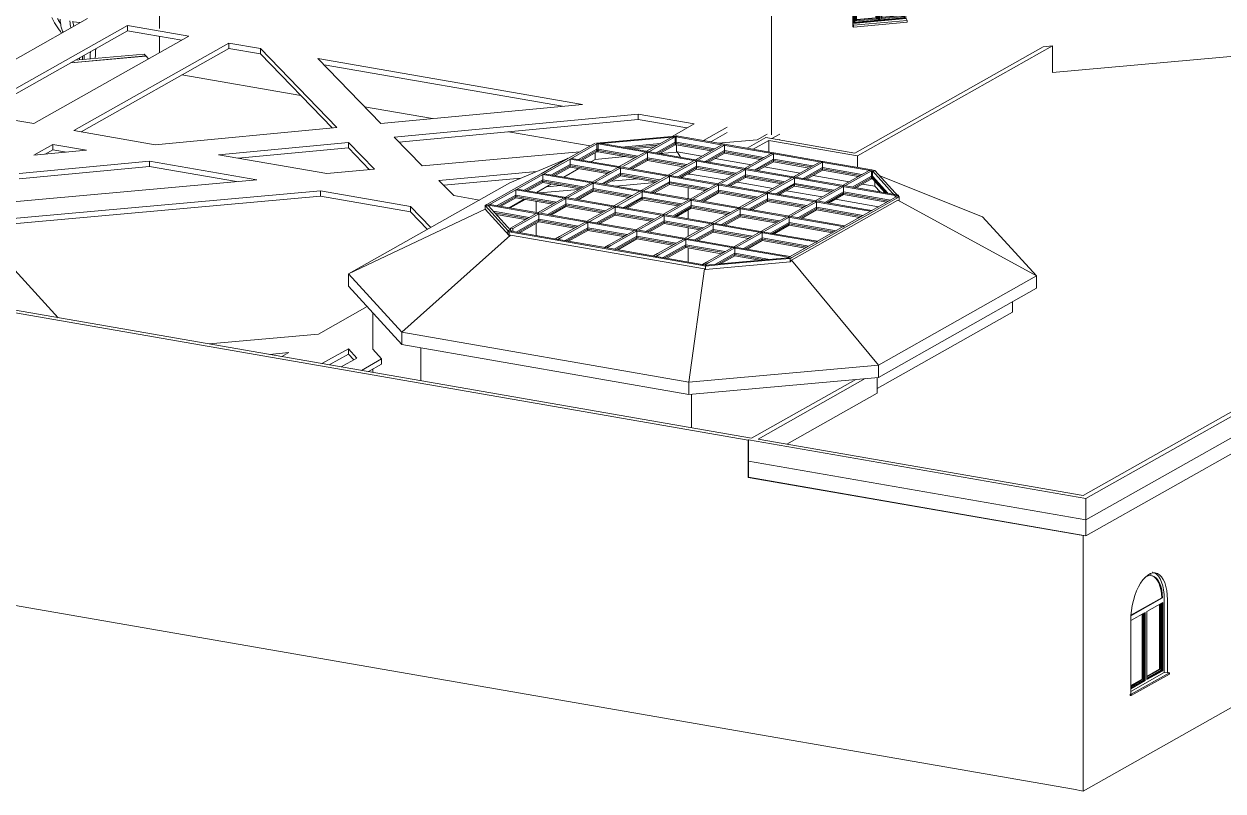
# Model space of a CAD drawing. Header units: millimetres. Extents: x -46414 to 39435, y -16675 to 32999.
# Drawn here: x -28141 to -6753, y -16675 to -2987 of the extents above; entities that cross this region are included whole.
import ezdxf

# ---------------------------------------------------------------- set-up
doc = ezdxf.new("R2010")
doc.units = ezdxf.units.MM
for name, color, linetype, lineweight in [('A-FLOR', 192, 'Continuous', 9), ('A-GENM', 13, 'Continuous', 9), ('A-GLAZ', 151, 'Continuous', 9), ('A-GLAZ-CURT', 52, 'Continuous', 9), ('A-GLAZ-CWMG', 51, 'Continuous', 9), ('A-ROOF', 132, 'Continuous', 9), ('A-WALL', 113, 'Continuous', 9), ('I-WALL', 2, 'Continuous', 9)]:
    doc.layers.add(name, color=color, linetype=linetype, lineweight=lineweight)

# ---------------------------------------------------------------- blocks, each defined once
blk = doc.blocks.new('System Panel - Glazed-153580-3D 2')
at = {"layer": 'A-GLAZ-CURT'}
for p, q in [((-16794, -5122), (-17474, -5183)), ((-17384, -5199), (-16844, -5150))]:
    blk.add_line(p, q, dxfattribs=at)
blk = doc.blocks.new('System Panel - Glazed-153581-3D 2')
at = {"layer": 'A-GLAZ-CURT'}
for p, q in [((-17921, -5223), (-18247, -5407)), ((-18215, -5413), (-17921, -5247)), ((-17901, -5221), (-17921, -5223)), ((-17921, -5223), (-17921, -5247)), ((-17921, -5247), (-17901, -5245)), ((-17189, -5345), (-17901, -5221)), ((-17901, -5245), (-17901, -5221)), ((-17901, -5245), (-17221, -5363))]:
    blk.add_line(p, q, dxfattribs=at)
blk = doc.blocks.new('System Panel - Glazed-153474-3D 2')
at = {"layer": 'A-GLAZ-CURT'}
for p, q in [((-18399, -5493), (-18732, -5681)), ((-18700, -5687), (-18399, -5517)), ((-17674, -5619), (-18399, -5493)), ((-18399, -5493), (-18399, -5517)), ((-18399, -5517), (-17706, -5637))]:
    blk.add_line(p, q, dxfattribs=at)
blk = doc.blocks.new('System Panel - Glazed-153582-3D 2')
at = {"layer": 'A-GLAZ-CURT'}
for p, q in [((-16527, -5098), (-16865, -5289)), ((-16833, -5294), (-16527, -5122)), ((-16507, -5096), (-16527, -5098)), ((-16527, -5098), (-16527, -5122)), ((-16527, -5122), (-16508, -5120)), ((-15817, -5216), (-16507, -5096)), ((-16507, -5120), (-16507, -5096)), ((-16507, -5120), (-15849, -5234))]:
    blk.add_line(p, q, dxfattribs=at)
blk = doc.blocks.new('System Panel - Glazed-153440-3D 2')
at = {"layer": 'A-GLAZ-CURT'}
for p, q in [((-17017, -5375), (-17350, -5563)), ((-17318, -5568), (-17017, -5398)), ((-16315, -5497), (-17017, -5375)), ((-17017, -5375), (-17017, -5398)), ((-17017, -5398), (-16347, -5515))]:
    blk.add_line(p, q, dxfattribs=at)
blk = doc.blocks.new('System Panel - Glazed-153583-3D 2')
at = {"layer": 'A-GLAZ-CURT'}
for p, q in [((-15646, -5246), (-15991, -5441)), ((-15959, -5446), (-15646, -5270)), ((-14943, -5368), (-15646, -5246)), ((-15646, -5246), (-15646, -5270)), ((-15646, -5270), (-14975, -5386))]:
    blk.add_line(p, q, dxfattribs=at)
blk = doc.blocks.new('System Panel - Glazed-153584-3D 2')
at = {"layer": 'A-GLAZ-CURT'}
for p, q in [((-19130, -6441), (-19768, -6330)), ((-19742, -6358), (-19162, -6459))]:
    blk.add_line(p, q, dxfattribs=at)
blk = doc.blocks.new('System Panel - Glazed-153606-3D 2')
at = {"layer": 'A-GLAZ-CURT'}
for p, q in [((-18958, -6471), (-19364, -6700)), ((-19332, -6706), (-18958, -6495)), ((-18255, -6593), (-18958, -6471)), ((-18958, -6495), (-18958, -6471)), ((-18958, -6495), (-18287, -6611))]:
    blk.add_line(p, q, dxfattribs=at)
blk = doc.blocks.new('System Panel - Glazed-153586-3D 2')
at = {"layer": 'A-GLAZ-CURT'}
for p, q in [((-18084, -6623), (-18490, -6852)), ((-17381, -6745), (-18084, -6623)), ((-18084, -6623), (-18084, -6647)), ((-18458, -6858), (-18084, -6647)), ((-18084, -6647), (-17413, -6763))]:
    blk.add_line(p, q, dxfattribs=at)
blk = doc.blocks.new('System Panel - Glazed-153628-3D 2')
at = {"layer": 'A-GLAZ-CURT'}
for p, q in [((-13022, -5702), (-13368, -5897)), ((-13335, -5902), (-13022, -5726)), ((-13006, -5705), (-13022, -5702)), ((-13022, -5702), (-13022, -5726)), ((-13022, -5726), (-13006, -5729)), ((-12729, -6008), (-13006, -5705)), ((-13006, -5729), (-13006, -5705)), ((-13006, -5729), (-12755, -6003))]:
    blk.add_line(p, q, dxfattribs=at)
blk = doc.blocks.new('System Panel - Glazed-153627-3D 2')
at = {"layer": 'A-GLAZ-CURT'}
for p, q in [((-13520, -5983), (-13853, -6171)), ((-12685, -6128), (-13520, -5983)), ((-13520, -5983), (-13520, -6007)), ((-13821, -6177), (-13520, -6007)), ((-13520, -6007), (-12717, -6146))]:
    blk.add_line(p, q, dxfattribs=at)
blk = doc.blocks.new('System Panel - Glazed-153626-3D 2')
at = {"layer": 'A-GLAZ-CURT'}
for p, q in [((-14005, -6257), (-14338, -6445)), ((-14306, -6451), (-14005, -6281)), ((-13170, -6402), (-14005, -6257)), ((-14005, -6257), (-14005, -6281)), ((-14005, -6281), (-13202, -6420))]:
    blk.add_line(p, q, dxfattribs=at)
blk = doc.blocks.new('System Panel - Glazed-153625-3D 2')
at = {"layer": 'A-GLAZ-CURT'}
for p, q in [((-15460, -7079), (-15805, -7273)), ((-15755, -7269), (-15460, -7103)), ((-14840, -7187), (-15460, -7079)), ((-15460, -7079), (-15460, -7103)), ((-15460, -7103), (-14930, -7195))]:
    blk.add_line(p, q, dxfattribs=at)
blk = doc.blocks.new('Rectangular Mullion - 50 x 150mm-153574-3D 2')
at = {"layer": 'A-GLAZ-CWMG'}
for p, q in [((-17037, -5259), (-16595, -5010)), ((-16993, -5267), (-16527, -5003)), ((-16527, -5003), (-16595, -5010)), ((-16527, -5098), (-16527, -5003)), ((-16527, -5146), (-16527, -5098)), ((-16993, -5267), (-17037, -5259)), ((-16527, -5146), (-16800, -5300))]:
    blk.add_line(p, q, dxfattribs=at)
blk = doc.blocks.new('Rectangular Mullion - 50 x 150mm-153491-3D 2')
at = {"layer": 'A-GLAZ-CWMG'}
for p, q in [((-13152, -6311), (-13042, -6330)), ((-13128, -6297), (-13018, -6316)), ((-13018, -6316), (-13042, -6330))]:
    blk.add_line(p, q, dxfattribs=at)
blk = doc.blocks.new('Rectangular Mullion - 50 x 150mm-153575-3D 2')
at = {"layer": 'A-GLAZ-CWMG'}
for p, q in [((-12667, -6037), (-12567, -6054)), ((-12643, -6023), (-12543, -6040)), ((-12543, -6040), (-12567, -6054)), ((-12543, -6060), (-12543, -6040))]:
    blk.add_line(p, q, dxfattribs=at)
blk = doc.blocks.new('Rectangular Mullion - 50 x 150mm-153593-3D 2')
at = {"layer": 'A-GLAZ-CWMG'}
for p, q in [((-19886, -6206), (-19917, -6224)), ((-19873, -6231), (-19917, -6224)), ((-19917, -6224), (-19917, -6292)), ((-19842, -6214), (-19873, -6231))]:
    blk.add_line(p, q, dxfattribs=at)
blk = doc.blocks.new('Rectangular Mullion - 50 x 150mm-153510-3D 2')
at = {"layer": 'A-GLAZ-CWMG'}
for p, q in [((-19508, -6671), (-19460, -6667)), ((-19508, -6733), (-19508, -6671)), ((-19508, -6671), (-19484, -6697)), ((-19436, -6693), (-19484, -6697)), ((-19484, -6697), (-19484, -6760)), ((-19460, -6667), (-19436, -6693))]:
    blk.add_line(p, q, dxfattribs=at)
blk = doc.blocks.new('Rectangular Mullion - 50 x 150mm-153479-3D 2')
at = {"layer": 'A-GLAZ-CWMG'}
for p, q in [((-15482, -6981), (-14608, -7133)), ((-15458, -6967), (-14584, -7119)), ((-15022, -7203), (-15460, -7127))]:
    blk.add_line(p, q, dxfattribs=at)
blk = doc.blocks.new('Rectangular Mullion - 50 x 150mm-153428-3D 2')
at = {"layer": 'A-GLAZ-CWMG'}
for p, q in [((-16357, -6829), (-15482, -6981)), ((-16332, -6815), (-15458, -6967)), ((-15697, -7086), (-16335, -6975))]:
    blk.add_line(p, q, dxfattribs=at)
blk = doc.blocks.new('Rectangular Mullion - 50 x 150mm-153494-3D 2')
at = {"layer": 'A-GLAZ-CWMG'}
for p, q in [((-19369, -5946), (-19345, -5933)), ((-19369, -6041), (-19369, -5946)), ((-19369, -5946), (-18495, -6098)), ((-19345, -5933), (-18471, -6085)), ((-19369, -6089), (-19369, -6041)), ((-18709, -6204), (-19369, -6089))]:
    blk.add_line(p, q, dxfattribs=at)
blk = doc.blocks.new('Rectangular Mullion - 50 x 150mm-V1-3D 2')
at = {"layer": 'A-GLAZ-CWMG'}
for p, q in [((-16650, -5702), (-15776, -5855)), ((-16626, -5689), (-15751, -5841)), ((-15990, -5960), (-16627, -5849))]:
    blk.add_line(p, q, dxfattribs=at)
blk = doc.blocks.new('Rectangular Mullion - 50 x 150mm-V2-3D 2')
at = {"layer": 'A-GLAZ-CWMG'}
for p, q in [((-14512, -6433), (-13637, -6585)), ((-13720, -6713), (-14490, -6579)), ((-14488, -6419), (-13613, -6571))]:
    blk.add_line(p, q, dxfattribs=at)
blk = doc.blocks.new('Rectangular Mullion - 50 x 150mm-V3-3D 2')
at = {"layer": 'A-GLAZ-CWMG'}
for p, q in [((-19854, -6220), (-19830, -6207)), ((-19854, -6235), (-19854, -6220)), ((-19854, -6220), (-18980, -6373)), ((-19830, -6207), (-18956, -6359)), ((-19195, -6478), (-19716, -6387))]:
    blk.add_line(p, q, dxfattribs=at)
blk = doc.blocks.new('Rectangular Mullion - 50 x 150mm-153452-3D 2')
at = {"layer": 'A-GLAZ-CWMG'}
for p, q in [((-18664, -6840), (-17789, -6992)), ((-18640, -6826), (-17765, -6978))]:
    blk.add_line(p, q, dxfattribs=at)
blk = doc.blocks.new('Rectangular Mullion - 50 x 150mm-153594-3D 2')
at = {"layer": 'A-GLAZ-CWMG'}
for p, q in [((-19917, -6224), (-19563, -6612)), ((-19917, -6224), (-19917, -6292)), ((-19863, -6226), (-19514, -6607))]:
    blk.add_line(p, q, dxfattribs=at)
blk = doc.blocks.new('Rectangular Mullion - 50 x 150mm-153595-3D 2')
at = {"layer": 'A-GLAZ-CWMG'}
for p, q in [((-17955, -5115), (-18430, -5384)), ((-17921, -5128), (-18387, -5392)), ((-17921, -5223), (-17921, -5128)), ((-17921, -5271), (-18182, -5418)), ((-17921, -5271), (-17921, -5223))]:
    blk.add_line(p, q, dxfattribs=at)
blk = doc.blocks.new('Rectangular Mullion - 50 x 150mm-153512-3D 2')
at = {"layer": 'A-GLAZ-CWMG'}
for p, q in [((-19563, -6612), (-19508, -6671)), ((-19514, -6607), (-19460, -6667))]:
    blk.add_line(p, q, dxfattribs=at)
blk = doc.blocks.new('Rectangular Mullion - 50 x 150mm-153514-3D 2')
at = {"layer": 'A-GLAZ-CWMG'}
for p, q in [((-16041, -7296), (-15984, -7306)), ((-16016, -7282), (-15960, -7292)), ((-15960, -7292), (-15984, -7306)), ((-15984, -7306), (-15984, -7367))]:
    blk.add_line(p, q, dxfattribs=at)
blk = doc.blocks.new('Rectangular Mullion - 50 x 150mm-153597-3D 2')
at = {"layer": 'A-GLAZ-CWMG'}
for p, q in [((-13030, -6323), (-12585, -6071)), ((-12986, -6331), (-12531, -6073)), ((-12531, -6136), (-12531, -6073))]:
    blk.add_line(p, q, dxfattribs=at)
blk = doc.blocks.new('Rectangular Mullion - 50 x 150mm-153598-3D 2')
at = {"layer": 'A-GLAZ-CWMG'}
for p, q in [((-14726, -7177), (-14507, -7157)), ((-14712, -7192), (-14473, -7170)), ((-14473, -7232), (-14473, -7170))]:
    blk.add_line(p, q, dxfattribs=at)
blk = doc.blocks.new('Rectangular Mullion - 50 x 150mm-153599-3D 2')
at = {"layer": 'A-GLAZ-CWMG'}
for p, q in [((-13006, -5610), (-13006, -5705)), ((-12648, -6003), (-13006, -5610)), ((-13006, -5705), (-13006, -5753)), ((-12781, -5999), (-13006, -5753)), ((-12600, -5998), (-12964, -5600))]:
    blk.add_line(p, q, dxfattribs=at)
blk = doc.blocks.new('Rectangular Mullion - 50 x 150mm-153517-3D 2')
at = {"layer": 'A-GLAZ-CWMG'}
for p, q in [((-16507, -5002), (-16507, -5096)), ((-15668, -5148), (-16507, -5002)), ((-16507, -5096), (-16507, -5144)), ((-15643, -5134), (-16501, -4985)), ((-15882, -5253), (-16507, -5144))]:
    blk.add_line(p, q, dxfattribs=at)
blk = doc.blocks.new('Rectangular Mullion - 50 x 150mm-153431-3D 2')
at = {"layer": 'A-GLAZ-CWMG'}
for p, q in [((-14899, -5989), (-14438, -5729)), ((-14855, -5997), (-14394, -5736)), ((-14438, -5729), (-14394, -5736)), ((-14394, -5736), (-14394, -5831)), ((-14394, -5879), (-14662, -6030)), ((-14394, -5831), (-14394, -5879)), ((-14855, -5997), (-14899, -5989))]:
    blk.add_line(p, q, dxfattribs=at)
blk = doc.blocks.new('Rectangular Mullion - 50 x 150mm-153536-3D 2')
at = {"layer": 'A-GLAZ-CWMG'}
for p, q in [((-16913, -7126), (-16839, -7085)), ((-16869, -7134), (-16913, -7126)), ((-16869, -7134), (-16796, -7093))]:
    blk.add_line(p, q, dxfattribs=at)
blk = doc.blocks.new('Rectangular Mullion - 50 x 150mm-153576-3D 2')
at = {"layer": 'A-GLAZ-CWMG'}
for p, q in [((-16839, -7085), (-16379, -6825)), ((-16796, -7093), (-16335, -6832)), ((-16379, -6825), (-16335, -6832)), ((-16335, -6832), (-16335, -6927)), ((-16335, -6975), (-16676, -7168)), ((-16335, -6927), (-16335, -6975))]:
    blk.add_line(p, q, dxfattribs=at)
blk = doc.blocks.new('Rectangular Mullion - 50 x 150mm-153577-3D 2')
at = {"layer": 'A-GLAZ-CWMG'}
for p, q in [((-14414, -5715), (-13941, -5448)), ((-14370, -5723), (-13897, -5455)), ((-13941, -5448), (-13897, -5455)), ((-13897, -5455), (-13897, -5550)), ((-13897, -5550), (-13897, -5598)), ((-14370, -5723), (-14414, -5715)), ((-13897, -5598), (-14177, -5756))]:
    blk.add_line(p, q, dxfattribs=at)
blk = doc.blocks.new('Rectangular Mullion - 50 x 150mm-V4-3D 2')
at = {"layer": 'A-GLAZ-CWMG'}
for p, q in [((-15965, -7237), (-15504, -6977)), ((-15921, -7245), (-15460, -6984)), ((-15504, -6977), (-15460, -6984)), ((-15460, -6984), (-15460, -7079)), ((-15460, -7127), (-15704, -7264)), ((-15460, -7079), (-15460, -7127))]:
    blk.add_line(p, q, dxfattribs=at)
blk = doc.blocks.new('Rectangular Mullion - 50 x 150mm-153518-3D 2')
at = {"layer": 'A-GLAZ-CWMG'}
for p, q in [((-12988, -5613), (-13044, -5604)), ((-13006, -5753), (-13022, -5750)), ((-12964, -5600), (-13020, -5590)), ((-12964, -5600), (-12988, -5613))]:
    blk.add_line(p, q, dxfattribs=at)
blk = doc.blocks.new('Rectangular Mullion - 50 x 150mm-153463-3D 2')
at = {"layer": 'A-GLAZ-CWMG'}
for p, q in [((-18916, -5658), (-19401, -5932)), ((-18872, -5666), (-19357, -5940)), ((-18884, -5815), (-19152, -5966))]:
    blk.add_line(p, q, dxfattribs=at)
blk = doc.blocks.new('Rectangular Mullion - 50 x 150mm-V5-3D 2')
at = {"layer": 'A-GLAZ-CWMG'}
for p, q in [((-13044, -5604), (-13919, -5452)), ((-13020, -5590), (-13894, -5438)), ((-13259, -5709), (-13897, -5598))]:
    blk.add_line(p, q, dxfattribs=at)
blk = doc.blocks.new('Rectangular Mullion - 50 x 150mm-153600-3D 2')
at = {"layer": 'A-GLAZ-CWMG'}
for p, q in [((-12603, -6051), (-12648, -6003)), ((-12555, -6047), (-12600, -5998))]:
    blk.add_line(p, q, dxfattribs=at)
blk = doc.blocks.new('Rectangular Mullion - 50 x 150mm-153578-3D 2')
at = {"layer": 'A-GLAZ-CWMG'}
for p, q in [((-17833, -5121), (-17901, -5127)), ((-17901, -5127), (-17039, -5276)), ((-17901, -5127), (-17901, -5221)), ((-17833, -5121), (-17015, -5263)), ((-17901, -5221), (-17901, -5269)), ((-17254, -5382), (-17901, -5269))]:
    blk.add_line(p, q, dxfattribs=at)
blk = doc.blocks.new('Rectangular Mullion - 50 x 150mm-153601-3D 2')
at = {"layer": 'A-GLAZ-CWMG'}
for p, q in [((-16527, -4987), (-17928, -5113)), ((-16513, -5002), (-17915, -5128)), ((-17901, -5269), (-17915, -5270)), ((-16895, -5179), (-17292, -5215)), ((-16513, -5145), (-16527, -5146))]:
    blk.add_line(p, q, dxfattribs=at)
blk = doc.blocks.new('Rectangular Mullion - 50 x 150mm-153602-3D 2')
at = {"layer": 'A-GLAZ-CWMG'}
for p, q in [((-16501, -4985), (-16527, -4987)), ((-16513, -5002), (-16527, -4987)), ((-16487, -5000), (-16513, -5002)), ((-16513, -5097), (-16513, -5002)), ((-16513, -5145), (-16513, -5097)), ((-16501, -4985), (-16487, -5000)), ((-16507, -5144), (-16513, -5145))]:
    blk.add_line(p, q, dxfattribs=at)
blk = doc.blocks.new('Rectangular Mullion - 50 x 150mm-153603-3D 2')
at = {"layer": 'A-GLAZ-CWMG'}
for p, q in [((-12603, -6051), (-12555, -6047)), ((-12603, -6082), (-12603, -6051)), ((-12579, -6078), (-12603, -6051)), ((-12531, -6073), (-12579, -6078)), ((-12531, -6073), (-12555, -6047)), ((-12531, -6136), (-12531, -6073))]:
    blk.add_line(p, q, dxfattribs=at)
blk = doc.blocks.new('Rectangular Mullion - 50 x 150mm-153523-3D 2')
at = {"layer": 'A-GLAZ-CWMG'}
for p, q in [((-15978, -7289), (-15725, -7266)), ((-15984, -7306), (-15711, -7281)), ((-15984, -7306), (-15984, -7367))]:
    blk.add_line(p, q, dxfattribs=at)
blk = doc.blocks.new('Rectangular Mullion - 50 x 150mm-153524-3D 2')
at = {"layer": 'A-GLAZ-CWMG'}
for p, q in [((-19484, -6697), (-18664, -6840)), ((-19484, -6697), (-19484, -6760)), ((-19442, -6687), (-18640, -6826))]:
    blk.add_line(p, q, dxfattribs=at)
blk = doc.blocks.new('Rectangular Mullion - 50 x 150mm-153525-3D 2')
at = {"layer": 'A-GLAZ-CWMG'}
for p, q in [((-15725, -7266), (-14726, -7177)), ((-15711, -7281), (-14712, -7192))]:
    blk.add_line(p, q, dxfattribs=at)
blk = doc.blocks.new('Rectangular Mullion - 50 x 150mm-153604-3D 2')
at = {"layer": 'A-GLAZ-CWMG'}
for p, q in [((-14517, -7163), (-14486, -7145)), ((-14473, -7170), (-14517, -7163)), ((-14473, -7170), (-14442, -7153)), ((-14473, -7232), (-14473, -7170))]:
    blk.add_line(p, q, dxfattribs=at)
blk = doc.blocks.new('Rectangular Mullion - 50 x 150mm-V6-3D 2')
at = {"layer": 'A-GLAZ-CWMG'}
for p, q in [((-14486, -7145), (-14000, -6871)), ((-14442, -7153), (-13957, -6879))]:
    blk.add_line(p, q, dxfattribs=at)
blk = doc.blocks.new('Rectangular Mullion - 50 x 150mm-153605-3D 2')
at = {"layer": 'A-GLAZ-CWMG'}
for p, q in [((-19463, -6629), (-19002, -6369)), ((-19419, -6637), (-18958, -6376)), ((-19002, -6369), (-18958, -6376)), ((-18958, -6376), (-18958, -6471)), ((-19419, -6637), (-19463, -6629)), ((-19463, -6629), (-19463, -6664)), ((-18958, -6519), (-19299, -6712)), ((-18958, -6471), (-18958, -6519)), ((-19419, -6691), (-19419, -6637))]:
    blk.add_line(p, q, dxfattribs=at)
blk = doc.blocks.new('Arched _2_ - Arched _2_-V12-3D 2')
at = {"layer": 'A-GLAZ'}
for p, q in [((-8056, -12805), (-8065, -12804)), ((-8035, -12809), (-8056, -12805)), ((-8012, -12772), (-8015, -12772)), ((-7830, -13228), (-8396, -13548)), ((-8395, -13536), (-7846, -13226)), ((-7846, -13226), (-7830, -13228)), ((-7800, -14558), (-7800, -13252)), ((-8112, -13469), (-7829, -13310)), ((-8112, -14686), (-8112, -13469)), ((-7883, -13340), (-7883, -14498)), ((-7867, -13331), (-7867, -14501)), ((-7850, -14510), (-7850, -13321)), ((-7845, -14524), (-7845, -13318)), ((-7829, -13310), (-7829, -14527)), ((-8399, -13632), (-8144, -13487)), ((-8198, -13518), (-8198, -14676)), ((-8183, -13509), (-8183, -14679)), ((-8165, -14688), (-8165, -13499)), ((-8159, -14702), (-8159, -13496)), ((-8144, -13487), (-8144, -14705)), ((-7883, -14498), (-8112, -14628)), ((-7867, -14501), (-8112, -14639)), ((-8112, -14658), (-7850, -14510)), ((-8112, -14675), (-7845, -14524)), ((-7829, -14527), (-8112, -14686)), ((-7867, -14501), (-7883, -14498)), ((-7850, -14510), (-7867, -14501)), ((-7845, -14524), (-7829, -14527)), ((-7800, -14558), (-8399, -14896)), ((-8198, -14676), (-8399, -14790)), ((-8183, -14679), (-8399, -14801)), ((-8399, -14820), (-8165, -14688)), ((-8399, -14837), (-8159, -14702)), ((-8144, -14705), (-8399, -14849)), ((-8389, -14948), (-7710, -14565)), ((-7710, -14588), (-8389, -14972)), ((-8183, -14679), (-8198, -14676)), ((-8165, -14688), (-8183, -14679)), ((-8144, -14705), (-8159, -14702)), ((-7744, -14568), (-7800, -14558)), ((-7732, -14561), (-7744, -14568)), ((-7710, -14565), (-7732, -14561)), ((-7710, -14565), (-7710, -14588)), ((-8399, -14938), (-8411, -14945)), ((-8411, -14945), (-8389, -14948)), ((-8411, -14945), (-8411, -14968)), ((-8389, -14972), (-8411, -14968)), ((-8389, -14972), (-8389, -14948))]:
    blk.add_line(p, q, dxfattribs=at)
for points in [[(-8147, -12866, 0), (-8128, -12853, 0), (-8087, -12836, 0), (-8047, -12829, 0), (-8009, -12834, 0), (-7973, -12851, 0), (-7939, -12878, 0), (-7910, -12915, 0), (-7884, -12962, 0), (-7863, -13018, 0), (-7847, -13082, 0), (-7836, -13153, 0), (-7830, -13228, 0)], [(-7846, -13226, 0), (-7851, -13150, 0), (-7862, -13079, 0), (-7879, -13016, 0), (-7900, -12960, 0), (-7925, -12912, 0), (-7955, -12875, 0), (-7988, -12848, 0), (-8022, -12832, 0)], [(-7800, -13252, 0), (-7803, -13167, 0), (-7812, -13086, 0), (-7827, -13012, 0), (-7848, -12946, 0), (-7874, -12889, 0), (-7904, -12843, 0), (-7939, -12807, 0), (-7977, -12783, 0)]]:
    blk.add_polyline3d(points, dxfattribs=at)
blk = doc.blocks.new('Family1 - Family1-218933-3D 2')
at = {"layer": 'A-GENM'}
for p, q in [((-27007, -2888), (-29773, -4451)), ((-29059, -4575), (-26293, -3012)), ((-26293, -3107), (-28931, -4597)), ((-25198, -3203), (-27964, -4765)), ((-26293, -3012), (-25948, -3073)), ((-26293, -3012), (-26293, -3107)), ((-25948, -3167), (-26293, -3107)), ((-25948, -3073), (-25198, -3203)), ((-25326, -3276), (-25948, -3167)), ((-27250, -4889), (-24484, -3327)), ((-24484, -3422), (-27122, -4912)), ((-24484, -3327), (-23924, -3424)), ((-24484, -3327), (-24484, -3422)), ((-23924, -3519), (-24484, -3422)), ((-23924, -3424), (-22558, -4835)), ((-23924, -3519), (-23924, -3424)), ((-22642, -4843), (-23924, -3519)), ((-22898, -3603), (-18181, -4423)), ((-21776, -4762), (-22898, -3603)), ((-18535, -4456), (-22787, -3717)), ((-18181, -4423), (-21776, -4762)), ((-27964, -4765), (-29059, -4575)), ((-21539, -5007), (-17184, -4596)), ((-17184, -4691), (-21454, -5094)), ((-17184, -4596), (-16187, -4770)), ((-17184, -4691), (-17184, -4596)), ((-16315, -4842), (-17184, -4691)), ((-25802, -5141), (-27250, -4889)), ((-22558, -4835), (-25802, -5141)), ((-16187, -4770), (-16580, -4992)), ((-16020, -5068), (-15596, -4829)), ((-24673, -5319), (-22355, -5101)), ((-22355, -5101), (-21891, -5580)), ((-22355, -5196), (-22355, -5101)), ((-21041, -5521), (-21539, -5007)), ((-15596, -4924), (-15891, -5091)), ((-15063, -5052), (-15756, -5114)), ((-14886, -4952), (-15063, -5052)), ((-14800, -5033), (-14658, -4953)), ((-14658, -5048), (-14672, -5055)), ((-27967, -5328), (-27626, -5135)), ((-27027, -5240), (-27967, -5328)), ((-27626, -5230), (-27765, -5309)), ((-27626, -5135), (-27027, -5240)), ((-27626, -5230), (-27626, -5135)), ((-27381, -5273), (-27626, -5230)), ((-22736, -5656), (-24673, -5319)), ((-22355, -5196), (-24318, -5381)), ((-21976, -5587), (-22355, -5196)), ((-18225, -5268), (-21041, -5521)), ((-28228, -5654), (-25903, -5435)), ((-25903, -5530), (-28228, -5749)), ((-25903, -5435), (-23988, -5768)), ((-25903, -5435), (-25903, -5530)), ((-24348, -5800), (-25903, -5530)), ((-23988, -5768), (-29337, -6248)), ((-21891, -5580), (-22736, -5656)), ((-20739, -5777), (-18994, -5620)), ((-19281, -5741), (-20654, -5864)), ((-29084, -6525), (-22849, -5966)), ((-22849, -5966), (-21248, -6244)), ((-22849, -6061), (-22849, -5966)), ((-20475, -6049), (-20739, -5777)), ((-22849, -6061), (-29004, -6613)), ((-21248, -6339), (-22849, -6061)), ((-20017, -6128), (-20475, -6049)), ((-21248, -6244), (-20885, -6619)), ((-21248, -6339), (-21248, -6244)), ((-20945, -6652), (-21248, -6339)), ((-27528, -8229), (-29084, -6525)), ((-22019, -8030), (-22889, -8522)), ((-22889, -8522), (-24838, -8696)), ((-23763, -8883), (-23414, -8852)), ((-23414, -8852), (-23539, -8922)), ((-22825, -9046), (-22355, -8781)), ((-22355, -8876), (-22696, -9069)), ((-22202, -8949), (-22480, -9106)), ((-22355, -8781), (-22202, -8949)), ((-22355, -8781), (-22355, -8876)), ((-22259, -8982), (-22355, -8876)), ((-22123, -9168), (-21763, -8965)), ((-21763, -8965), (-21921, -8792)), ((-21763, -9060), (-21763, -8965)), ((-21763, -9060), (-21994, -9191))]:
    blk.add_line(p, q, dxfattribs=at)
blk = doc.blocks.new('Family8 - COLUMN-V30-3D 2')
at = {"layer": 'A-GENM'}
for p, q in [((-26769, -2638), (-26783, -2644)), ((-26678, -2645), (-26701, -2658)), ((-26637, -2669), (-26562, -2627)), ((-26597, -2628), (-26562, -2627)), ((-26562, -2627), (-26559, -2652)), ((-27248, -3024), (-27254, -3023)), ((-27069, -3620), (-27068, -3545)), ((-27049, -3533), (-27049, -3536))]:
    blk.add_line(p, q, dxfattribs=at)
for points in [[(-27644, -2873, 0), (-27633, -2898, 0), (-27621, -2921, 0), (-27609, -2943, 0), (-27597, -2964, 0), (-27584, -2983, 0), (-27571, -3002, 0), (-27559, -3021, 0), (-27547, -3038, 0), (-27535, -3055, 0), (-27524, -3072, 0), (-27512, -3089, 0), (-27502, -3106, 0), (-27491, -3123, 0), (-27480, -3142, 0), (-27474, -3152, 0)], [(-27488, -2977, 0), (-27499, -2962, 0), (-27511, -2944, 0), (-27522, -2926, 0), (-27533, -2908, 0), (-27544, -2890, 0)], [(-27442, -3134, 0), (-27444, -3130, 0), (-27451, -3115, 0), (-27458, -3099, 0), (-27464, -3082, 0), (-27470, -3063, 0), (-27476, -3042, 0), (-27481, -3019, 0), (-27486, -2994, 0), (-27490, -2966, 0), (-27493, -2936, 0), (-27495, -2904, 0), (-27495, -2899, 0)], [(-27321, -2929, 0), (-27320, -2935, 0), (-27318, -2967, 0), (-27315, -2996, 0), (-27311, -3024, 0), (-27307, -3049, 0), (-27305, -3057, 0)], [(-27252, -3027, 0), (-27256, -3014, 0), (-27260, -2996, 0), (-27264, -2976, 0), (-27267, -2953, 0), (-27269, -2938, 0)], [(-27144, -2960, 0), (-27205, -2957, 0), (-27267, -2950, 0)], [(-27148, -3589, 0), (-27148, -3612, 0), (-27147, -3626, 0)], [(-27098, -3621, 0), (-27099, -3579, 0), (-27099, -3562, 0)], [(-26964, -3610, 0), (-26963, -3594, 0), (-26960, -3531, 0), (-26954, -3481, 0)], [(-26858, -3426, 0), (-26863, -3476, 0), (-26867, -3539, 0), (-26868, -3601, 0)]]:
    blk.add_polyline3d(points, dxfattribs=at)
blk = doc.blocks.new('Arched _2_ - Arched _2_ 2-V46-3D 2')
at = {"layer": 'A-GLAZ'}
for p, q in [((-13117, -1496), (-12932, -1795)), ((-12899, -1792), (-13092, -1480)), ((-12895, -1779), (-12706, -1439)), ((-12692, -1444), (-12884, -1791)), ((-12851, -1788), (-12667, -1456)), ((-12521, -1497), (-12545, -1471)), ((-12943, -1783), (-13119, -1498)), ((-12563, -1510), (-12569, -1503)), ((-12552, -1522), (-12563, -1510)), ((-12895, -1848), (-13342, -1889)), ((-13341, -1890), (-13342, -1889)), ((-13342, -1889), (-13342, -2964)), ((-13341, -1890), (-12894, -1850)), ((-13341, -2965), (-13341, -1890)), ((-13329, -1901), (-13341, -1890)), ((-13332, -1848), (-12450, -1769)), ((-12449, -1770), (-13332, -1850)), ((-12902, -1863), (-13329, -1901)), ((-13329, -2956), (-13329, -1901)), ((-12932, -1795), (-13315, -1829)), ((-13312, -1817), (-12943, -1783)), ((-12923, -1886), (-13308, -1920)), ((-13293, -1933), (-13308, -1920)), ((-13308, -1920), (-13308, -2933)), ((-12942, -1902), (-13293, -1933)), ((-12947, -1902), (-12947, -2877)), ((-12932, -1795), (-12943, -1783)), ((-12923, -1886), (-12942, -1902)), ((-12942, -2882), (-12942, -1902)), ((-12923, -2899), (-12923, -1886)), ((-12906, -1780), (-12895, -1779)), ((-12894, -1850), (-12902, -1863)), ((-12902, -1863), (-12902, -2918)), ((-12884, -1791), (-12899, -1792)), ((-12884, -1791), (-12895, -1779)), ((-12895, -1848), (-12894, -1850)), ((-12894, -1850), (-12894, -2925)), ((-12438, -1808), (-12886, -1848)), ((-12884, -1849), (-12886, -1848)), ((-12886, -1848), (-12886, -2923)), ((-12884, -1849), (-12437, -1809)), ((-12884, -2924), (-12884, -1849)), ((-12872, -1860), (-12884, -1849)), ((-12446, -1822), (-12872, -1860)), ((-12872, -2915), (-12872, -1860)), ((-12469, -1754), (-12851, -1788)), ((-12467, -1845), (-12851, -1879)), ((-12836, -1893), (-12851, -1879)), ((-12851, -1879), (-12851, -2892)), ((-12844, -1774), (-12480, -1742)), ((-12485, -1861), (-12836, -1893)), ((-12836, -1893), (-12836, -2873)), ((-12490, -1861), (-12490, -2836)), ((-12467, -1845), (-12485, -1861)), ((-12485, -2841), (-12485, -1861)), ((-12480, -1742), (-12469, -1754)), ((-12467, -2858), (-12467, -1845)), ((-12450, -1769), (-12449, -1770)), ((-12437, -1809), (-12446, -1822)), ((-12446, -1822), (-12446, -2877)), ((-12438, -1808), (-12437, -1809)), ((-12437, -1809), (-12437, -2884)), ((-12410, -1791), (-12410, -2882)), ((-13293, -1933), (-13293, -2914)), ((-12406, -2887), (-13357, -2972)), ((-12406, -2891), (-13357, -2976)), ((-13357, -2967), (-13341, -2965)), ((-13347, -3011), (-13357, -2993)), ((-12386, -2924), (-13347, -3011)), ((-12386, -2957), (-13347, -3043)), ((-13341, -2965), (-13342, -2964)), ((-12894, -2925), (-13341, -2965)), ((-13329, -2956), (-13341, -2965)), ((-12902, -2918), (-13329, -2956)), ((-13308, -2933), (-12923, -2899)), ((-13293, -2914), (-13308, -2933)), ((-12947, -2877), (-13293, -2908)), ((-13293, -2914), (-12942, -2882)), ((-12947, -2877), (-12942, -2882)), ((-12942, -2882), (-12923, -2899)), ((-12902, -2918), (-12894, -2925)), ((-12894, -2925), (-12884, -2924)), ((-12884, -2924), (-12886, -2923)), ((-12437, -2884), (-12884, -2924)), ((-12872, -2915), (-12884, -2924)), ((-12446, -2877), (-12872, -2915)), ((-12851, -2892), (-12467, -2858)), ((-12836, -2873), (-12851, -2892)), ((-12490, -2836), (-12836, -2867)), ((-12836, -2873), (-12485, -2841)), ((-12490, -2836), (-12485, -2841)), ((-12485, -2841), (-12467, -2858)), ((-12446, -2877), (-12437, -2884)), ((-12437, -2884), (-12410, -2882)), ((-12410, -2882), (-12406, -2887)), ((-12406, -2887), (-12406, -2891)), ((-12406, -2891), (-12386, -2924)), ((-12386, -2924), (-12386, -2957)), ((-13357, -3032), (-13347, -3043)), ((-13347, -3043), (-13347, -3011))]:
    blk.add_line(p, q, dxfattribs=at)
for points in [[(-13332, -1850, 0), (-13322, -1780, 0), (-13302, -1711, 0), (-13271, -1646, 0), (-13231, -1585, 0), (-13181, -1531, 0), (-13125, -1484, 0), (-13062, -1447, 0), (-12995, -1419, 0), (-12926, -1402, 0), (-12855, -1395, 0), (-12785, -1400, 0), (-12718, -1416, 0), (-12656, -1442, 0), (-12599, -1479, 0), (-12550, -1524, 0), (-12509, -1578, 0), (-12479, -1637, 0), (-12458, -1702, 0), (-12449, -1770, 0)], [(-13117, -1496, 0), (-13162, -1532, 0), (-13202, -1574, 0), (-13237, -1619, 0), (-13267, -1668, 0), (-13290, -1720, 0), (-13306, -1774, 0), (-13315, -1829, 0)], [(-12692, -1444, 0), (-12746, -1425, 0), (-12803, -1414, 0), (-12862, -1411, 0), (-12921, -1416, 0), (-12980, -1430, 0), (-13037, -1451, 0), (-13092, -1480, 0)], [(-12469, -1754, 0), (-12480, -1691, 0), (-12501, -1633, 0), (-12531, -1579, 0), (-12569, -1530, 0), (-12615, -1489, 0), (-12667, -1456, 0)], [(-12450, -1769, 0), (-12460, -1701, 0), (-12480, -1636, 0), (-12511, -1576, 0), (-12551, -1523, 0)], [(-12480, -1742, 0), (-12491, -1680, 0), (-12512, -1621, 0), (-12541, -1567, 0)], [(-12410, -1791, 0), (-12416, -1717, 0), (-12433, -1646, 0), (-12462, -1580, 0), (-12501, -1521, 0)]]:
    blk.add_polyline3d(points, dxfattribs=at)

msp = doc.modelspace()

# ---------------------------------------------------------------- linework, layer by layer
at = {"layer": 'A-FLOR'}
for p, q in [((-9199, -11836), (8112, -2058)), ((8112, -2343), (-9199, -12120)), ((-2944, -3237), (-9795, -3851)), ((-25968, -3558), (-27303, -3678)), ((-25920, -3611), (-25968, -3558)), ((-23201, -4266), (-25325, -3897)), ((-20851, -4675), (-22064, -4464)), ((-18040, -5163), (-19501, -4910)), ((-10508, -8131), (-12920, -9493)), ((-15215, -10790), (-9199, -11836)), ((-15215, -10790), (-15215, -11074)), ((-9199, -12120), (-15215, -11074)), ((-9199, -11836), (-9199, -12120))]:
    msp.add_line(p, q, dxfattribs=at)
at = {"layer": 'A-ROOF'}
for p, q in [((-17955, -5403), (-17955, -5290)), ((-16501, -5273), (-16799, -5299)), ((-16501, -5273), (-16501, -5145)), ((-16487, -5269), (-16501, -5273)), ((-16047, -5345), (-16487, -5269)), ((-16431, -5364), (-16487, -5269)), ((-18428, -5382), (-19474, -5822)), ((-17955, -5403), (-18029, -5445)), ((-17411, -5354), (-17955, -5403)), ((-15172, -5498), (-15810, -5387)), ((-14298, -5650), (-14936, -5539)), ((-18246, -5567), (-18514, -5719)), ((-16257, -5664), (-16268, -5645)), ((-13423, -5802), (-14061, -5691)), ((-11042, -6427), (-12874, -5698)), ((-19474, -5822), (-22351, -7447)), ((-18731, -5842), (-18999, -5993)), ((-12964, -5881), (-13187, -5843)), ((-12964, -5881), (-12964, -5799)), ((-12871, -5983), (-12964, -5881)), ((-19216, -6116), (-19484, -6267)), ((-12556, -6130), (-14449, -7199)), ((-12530, -6136), (-12556, -6130)), ((-10078, -7482), (-12556, -6130)), ((-12531, -6135), (-12530, -6136)), ((-19913, -6291), (-22351, -7447)), ((-19913, -6291), (-19917, -6292)), ((-19484, -6760), (-19913, -6291)), ((-19701, -6390), (-19709, -6394)), ((-10078, -7482), (-11042, -6427)), ((-21399, -8489), (-19463, -6754)), ((-19463, -6754), (-19484, -6760)), ((-16003, -7355), (-19463, -6754)), ((-14473, -7232), (-15984, -7367)), ((-14449, -7199), (-14473, -7232)), ((-14449, -7199), (-12896, -9074)), ((-22351, -7447), (-21399, -8489)), ((-22351, -7666), (-22351, -7447)), ((-16003, -7355), (-16283, -9379)), ((-15984, -7367), (-16003, -7355)), ((-12896, -9074), (-10078, -7482)), ((-10078, -7482), (-10078, -7701)), ((-21399, -8708), (-22351, -7666)), ((-10078, -7701), (-12896, -9293)), ((-21399, -8489), (-16283, -9379)), ((-21399, -8708), (-21399, -8489)), ((-16283, -9598), (-21399, -8708)), ((-16283, -9379), (-12896, -9074)), ((-12896, -9293), (-12896, -9074)), ((-12896, -9293), (-16283, -9598)), ((-16283, -9598), (-16283, -9379))]:
    msp.add_line(p, q, dxfattribs=at)
at = {"layer": 'A-WALL'}
for p, q in [((-25721, -3068), (-25721, 528)), ((-14807, -4966), (-14807, -1360)), ((-13357, -3032), (-13357, -1892)), ((-25721, -3498), (-25721, -3207)), ((-17668, -5790), (-17205, -5748)), ((-16308, -5668), (-16257, -5664)), ((-16257, -5664), (-15652, -5769)), ((-18242, -5939), (-18944, -6002)), ((-18823, -5894), (-18564, -5870)), ((-16882, -5817), (-17585, -5880)), ((-16294, -6105), (-16294, -5907)), ((-15416, -5810), (-14778, -5921)), ((-14541, -5962), (-13903, -6073)), ((-19199, -6118), (-19467, -6270)), ((-19003, -6153), (-19003, -6351)), ((-13667, -6114), (-12897, -6248)), ((-19684, -6392), (-19702, -6402)), ((-16294, -6463), (-16294, -6306)), ((-19003, -6544), (-19003, -6763)), ((-16294, -6777), (-16294, -6624)), ((-16294, -7234), (-16294, -6982)), ((-10508, -7944), (-10508, -8131)), ((-21921, -8137), (-21921, -8792)), ((-21060, -8767), (-21060, -9353)), ((-21921, -9150), (-21921, -9203)), ((-16234, -9594), (-16234, -10192)), ((-9422, -12086), (-9247, -12116)), ((-9241, -12113), (-9247, -12116)), ((-9247, -12116), (-9247, -16675)), ((-9247, -16675), (-3525, -13443)), ((-7744, -13262), (-7744, -14568)), ((-8399, -14938), (-8399, -13632)), ((-9247, -16675), (-9422, -16644))]:
    msp.add_line(p, q, dxfattribs=at)
msp.add_polyline3d([(-8399, -13632, 0), (-8396, -13543, 0), (-8387, -13452, 0), (-8372, -13361, 0), (-8351, -13272, 0), (-8326, -13186, 0), (-8295, -13105, 0), (-8260, -13030, 0), (-8222, -12963, 0), (-8181, -12905, 0), (-8138, -12857, 0), (-8094, -12820, 0), (-8049, -12795, 0), (-8005, -12782, 0), (-7962, -12781, 0), (-7921, -12793, 0), (-7883, -12817, 0), (-7848, -12852, 0), (-7818, -12899, 0), (-7792, -12956, 0), (-7771, -13022, 0), (-7756, -13096, 0), (-7747, -13176, 0), (-7744, -13262, 0)], dxfattribs=at)
at = {"layer": 'I-WALL'}
for p, q in [((-9247, -11403), (8064, -1625)), ((8112, -1678), (-9199, -11456)), ((-13323, -5290), (-9963, -3392)), ((-9795, -3377), (-13275, -5342)), ((-9795, -3377), (-9963, -3392)), ((-9795, -3851), (-9795, -3377)), ((-25965, -3561), (-27311, -3682)), ((-27226, -3634), (-25999, -3524)), ((-25968, -3558), (-25999, -3524)), ((-15221, -10413), (-46414, -4989)), ((-46354, -4955), (-15161, -10379)), ((-15240, -5204), (-14905, -5015)), ((-14856, -5067), (-15132, -5223)), ((-14905, -5015), (-13323, -5290)), ((-13275, -5342), (-14856, -5067)), ((-14856, -5271), (-14856, -5067)), ((-13275, -5546), (-13275, -5342)), ((-15161, -10379), (-13302, -9329)), ((-13134, -9314), (-15046, -10395)), ((-12920, -9574), (-12920, -9295)), ((-14532, -10484), (-12920, -9574)), ((-46414, -10212), (-9422, -16644)), ((-15221, -10413), (-15215, -10410)), ((-15221, -11078), (-15221, -10413)), ((-15215, -10790), (-15215, -10410)), ((-9199, -11456), (-15215, -10410)), ((-15046, -10395), (-9247, -11403)), ((-15215, -11074), (-15221, -11078)), ((-9422, -12086), (-15221, -11078)), ((-9199, -11836), (-9199, -11456))]:
    msp.add_line(p, q, dxfattribs=at)

# ---------------------------------------------------------------- block references
at = {"layer": 'A-GENM'}
for name in ['Family1 - Family1-218933-3D 2', 'Family8 - COLUMN-V30-3D 2']:
    msp.add_blockref(name, (0, 0), dxfattribs=at)
at = {"layer": 'A-GLAZ'}
for name in ['Arched _2_ - Arched _2_ 2-V46-3D 2', 'Arched _2_ - Arched _2_-V12-3D 2']:
    msp.add_blockref(name, (0, 0), dxfattribs=at)
at = {"layer": 'A-GLAZ-CURT'}
for name, p in [('System Panel - Glazed-153580-3D 2', (0, 0)), ('System Panel - Glazed-153582-3D 2', (0, 0)), ('System Panel - Glazed-153581-3D 2', (0, 0)), ('System Panel - Glazed-153583-3D 2', (0, 0)), ('System Panel - Glazed-153474-3D 2', (0, 0)), ('System Panel - Glazed-153440-3D 2', (0, 0)), ('System Panel - Glazed-153440-3D 2', (874, -152)), ('System Panel - Glazed-153583-3D 2', (874, -152)), ('System Panel - Glazed-153583-3D 2', (1749, -304)), ('System Panel - Glazed-153474-3D 2', (-485, -274)), ('System Panel - Glazed-153440-3D 2', (-485, -274)), ('System Panel - Glazed-153440-3D 2', (1749, -304)), ('System Panel - Glazed-153628-3D 2', (0, 0)), ('System Panel - Glazed-153440-3D 2', (-970, -548)), ('System Panel - Glazed-153440-3D 2', (389, -426)), ('System Panel - Glazed-153440-3D 2', (1264, -578)), ('System Panel - Glazed-153440-3D 2', (2623, -456)), ('System Panel - Glazed-153627-3D 2', (0, 0)), ('System Panel - Glazed-153474-3D 2', (-970, -548)), ('System Panel - Glazed-153440-3D 2', (-1455, -822)), ('System Panel - Glazed-153440-3D 2', (-96, -700)), ('System Panel - Glazed-153440-3D 2', (2138, -730)), ('System Panel - Glazed-153584-3D 2', (0, 0)), ('System Panel - Glazed-153440-3D 2', (-581, -974)), ('System Panel - Glazed-153440-3D 2', (779, -852)), ('System Panel - Glazed-153440-3D 2', (1653, -1004)), ('System Panel - Glazed-153626-3D 2', (0, 0)), ('System Panel - Glazed-153606-3D 2', (0, 0)), ('System Panel - Glazed-153586-3D 2', (0, 0)), ('System Panel - Glazed-153440-3D 2', (293, -1126)), ('System Panel - Glazed-153626-3D 2', (-485, -274)), ('System Panel - Glazed-153586-3D 2', (874, -152)), ('System Panel - Glazed-153440-3D 2', (1168, -1278)), ('System Panel - Glazed-153626-3D 2', (-970, -548)), ('System Panel - Glazed-153586-3D 2', (1749, -304)), ('System Panel - Glazed-153625-3D 2', (0, 0))]:
    msp.add_blockref(name, p, dxfattribs=at)
at = {"layer": 'A-GLAZ-CWMG'}
for name, p in [('Rectangular Mullion - 50 x 150mm-153595-3D 2', (0, 0)), ('Rectangular Mullion - 50 x 150mm-153601-3D 2', (0, 0)), ('Rectangular Mullion - 50 x 150mm-153578-3D 2', (0, 0)), ('Rectangular Mullion - 50 x 150mm-153574-3D 2', (0, 0)), ('Rectangular Mullion - 50 x 150mm-153602-3D 2', (0, 0)), ('Rectangular Mullion - 50 x 150mm-153517-3D 2', (0, 0)), ('Rectangular Mullion - 50 x 150mm-153431-3D 2', (-2623, 456)), ('Rectangular Mullion - 50 x 150mm-153428-3D 2', (-683, 1552)), ('Rectangular Mullion - 50 x 150mm-153577-3D 2', (-1749, 304)), ('Rectangular Mullion - 50 x 150mm-V5-3D 2', (-1749, 304)), ('Rectangular Mullion - 50 x 150mm-153577-3D 2', (-874, 152)), ('Rectangular Mullion - 50 x 150mm-V5-3D 2', (-874, 152)), ('Rectangular Mullion - 50 x 150mm-153463-3D 2', (485, 274)), ('Rectangular Mullion - 50 x 150mm-153494-3D 2', (970, 548)), ('Rectangular Mullion - 50 x 150mm-153431-3D 2', (-3108, 182)), ('Rectangular Mullion - 50 x 150mm-153428-3D 2', (-1168, 1278)), ('Rectangular Mullion - 50 x 150mm-153431-3D 2', (-1749, 304)), ('Rectangular Mullion - 50 x 150mm-153428-3D 2', (192, 1400)), ('Rectangular Mullion - 50 x 150mm-153577-3D 2', (0, 0)), ('Rectangular Mullion - 50 x 150mm-V5-3D 2', (0, 0)), ('Rectangular Mullion - 50 x 150mm-153463-3D 2', (0, 0)), ('Rectangular Mullion - 50 x 150mm-153494-3D 2', (485, 274)), ('Rectangular Mullion - 50 x 150mm-153431-3D 2', (-2234, 30)), ('Rectangular Mullion - 50 x 150mm-V1-3D 2', (0, 0)), ('Rectangular Mullion - 50 x 150mm-153431-3D 2', (-874, 152)), ('Rectangular Mullion - 50 x 150mm-153428-3D 2', (1066, 1248)), ('Rectangular Mullion - 50 x 150mm-153431-3D 2', (0, 0)), ('Rectangular Mullion - 50 x 150mm-153428-3D 2', (1941, 1096)), ('Rectangular Mullion - 50 x 150mm-153577-3D 2', (874, -152)), ('Rectangular Mullion - 50 x 150mm-153518-3D 2', (0, 0)), ('Rectangular Mullion - 50 x 150mm-153599-3D 2', (0, 0)), ('Rectangular Mullion - 50 x 150mm-153463-3D 2', (-485, -274)), ('Rectangular Mullion - 50 x 150mm-153494-3D 2', (0, 0)), ('Rectangular Mullion - 50 x 150mm-153431-3D 2', (-3594, -92)), ('Rectangular Mullion - 50 x 150mm-153428-3D 2', (-1653, 1004)), ('Rectangular Mullion - 50 x 150mm-153431-3D 2', (-2719, -244)), ('Rectangular Mullion - 50 x 150mm-153428-3D 2', (-779, 852)), ('Rectangular Mullion - 50 x 150mm-153431-3D 2', (-1360, -122)), ('Rectangular Mullion - 50 x 150mm-153428-3D 2', (581, 974)), ('Rectangular Mullion - 50 x 150mm-153431-3D 2', (874, -152)), ('Rectangular Mullion - 50 x 150mm-V2-3D 2', (970, 548)), ('Rectangular Mullion - 50 x 150mm-153431-3D 2', (-4079, -366)), ('Rectangular Mullion - 50 x 150mm-153428-3D 2', (-2138, 730)), ('Rectangular Mullion - 50 x 150mm-153431-3D 2', (-1845, -396)), ('Rectangular Mullion - 50 x 150mm-153428-3D 2', (96, 700)), ('Rectangular Mullion - 50 x 150mm-153431-3D 2', (-485, -274)), ('Rectangular Mullion - 50 x 150mm-153428-3D 2', (1455, 822)), ('Rectangular Mullion - 50 x 150mm-153431-3D 2', (389, -426)), ('Rectangular Mullion - 50 x 150mm-V2-3D 2', (485, 274)), ('Rectangular Mullion - 50 x 150mm-153597-3D 2', (0, 0)), ('Rectangular Mullion - 50 x 150mm-153575-3D 2', (0, 0)), ('Rectangular Mullion - 50 x 150mm-153600-3D 2', (0, 0)), ('Rectangular Mullion - 50 x 150mm-153603-3D 2', (0, 0)), ('Rectangular Mullion - 50 x 150mm-153593-3D 2', (0, 0)), ('Rectangular Mullion - 50 x 150mm-153594-3D 2', (0, 0)), ('Rectangular Mullion - 50 x 150mm-V3-3D 2', (0, 0)), ('Rectangular Mullion - 50 x 150mm-153605-3D 2', (0, 0)), ('Rectangular Mullion - 50 x 150mm-153428-3D 2', (-2623, 456)), ('Rectangular Mullion - 50 x 150mm-153431-3D 2', (-3204, -518)), ('Rectangular Mullion - 50 x 150mm-153428-3D 2', (-1264, 578)), ('Rectangular Mullion - 50 x 150mm-153431-3D 2', (-2330, -670)), ('Rectangular Mullion - 50 x 150mm-153428-3D 2', (-389, 426)), ('Rectangular Mullion - 50 x 150mm-153431-3D 2', (-970, -548)), ('Rectangular Mullion - 50 x 150mm-153428-3D 2', (970, 548)), ('Rectangular Mullion - 50 x 150mm-V6-3D 2', (970, 548)), ('Rectangular Mullion - 50 x 150mm-153491-3D 2', (0, 0)), ('Rectangular Mullion - 50 x 150mm-153512-3D 2', (0, 0)), ('Rectangular Mullion - 50 x 150mm-153576-3D 2', (-1749, 304)), ('Rectangular Mullion - 50 x 150mm-153428-3D 2', (-1749, 304)), ('Rectangular Mullion - 50 x 150mm-153431-3D 2', (-1455, -822)), ('Rectangular Mullion - 50 x 150mm-153428-3D 2', (485, 274)), ('Rectangular Mullion - 50 x 150mm-153431-3D 2', (-96, -700)), ('Rectangular Mullion - 50 x 150mm-V2-3D 2', (0, 0)), ('Rectangular Mullion - 50 x 150mm-V6-3D 2', (485, 274)), ('Rectangular Mullion - 50 x 150mm-153491-3D 2', (-485, -274)), ('Rectangular Mullion - 50 x 150mm-153510-3D 2', (0, 0)), ('Rectangular Mullion - 50 x 150mm-153524-3D 2', (0, 0)), ('Rectangular Mullion - 50 x 150mm-153452-3D 2', (0, 0)), ('Rectangular Mullion - 50 x 150mm-153536-3D 2', (-1749, 304)), ('Rectangular Mullion - 50 x 150mm-153576-3D 2', (-874, 152)), ('Rectangular Mullion - 50 x 150mm-153428-3D 2', (-874, 152)), ('Rectangular Mullion - 50 x 150mm-153576-3D 2', (0, 0)), ('Rectangular Mullion - 50 x 150mm-153428-3D 2', (0, 0)), ('Rectangular Mullion - 50 x 150mm-153431-3D 2', (-581, -974)), ('Rectangular Mullion - 50 x 150mm-V2-3D 2', (-485, -274)), ('Rectangular Mullion - 50 x 150mm-153452-3D 2', (874, -152)), ('Rectangular Mullion - 50 x 150mm-153536-3D 2', (-874, 152)), ('Rectangular Mullion - 50 x 150mm-V4-3D 2', (0, 0)), ('Rectangular Mullion - 50 x 150mm-153479-3D 2', (0, 0)), ('Rectangular Mullion - 50 x 150mm-V6-3D 2', (0, 0)), ('Rectangular Mullion - 50 x 150mm-153491-3D 2', (-970, -548)), ('Rectangular Mullion - 50 x 150mm-153452-3D 2', (1749, -304)), ('Rectangular Mullion - 50 x 150mm-153536-3D 2', (0, 0)), ('Rectangular Mullion - 50 x 150mm-153536-3D 2', (874, -152)), ('Rectangular Mullion - 50 x 150mm-153523-3D 2', (0, 0)), ('Rectangular Mullion - 50 x 150mm-153525-3D 2', (0, 0)), ('Rectangular Mullion - 50 x 150mm-153598-3D 2', (0, 0)), ('Rectangular Mullion - 50 x 150mm-153491-3D 2', (-1455, -822)), ('Rectangular Mullion - 50 x 150mm-153604-3D 2', (0, 0)), ('Rectangular Mullion - 50 x 150mm-153514-3D 2', (0, 0))]:
    msp.add_blockref(name, p, dxfattribs=at)

doc.saveas('drawing.dxf')
